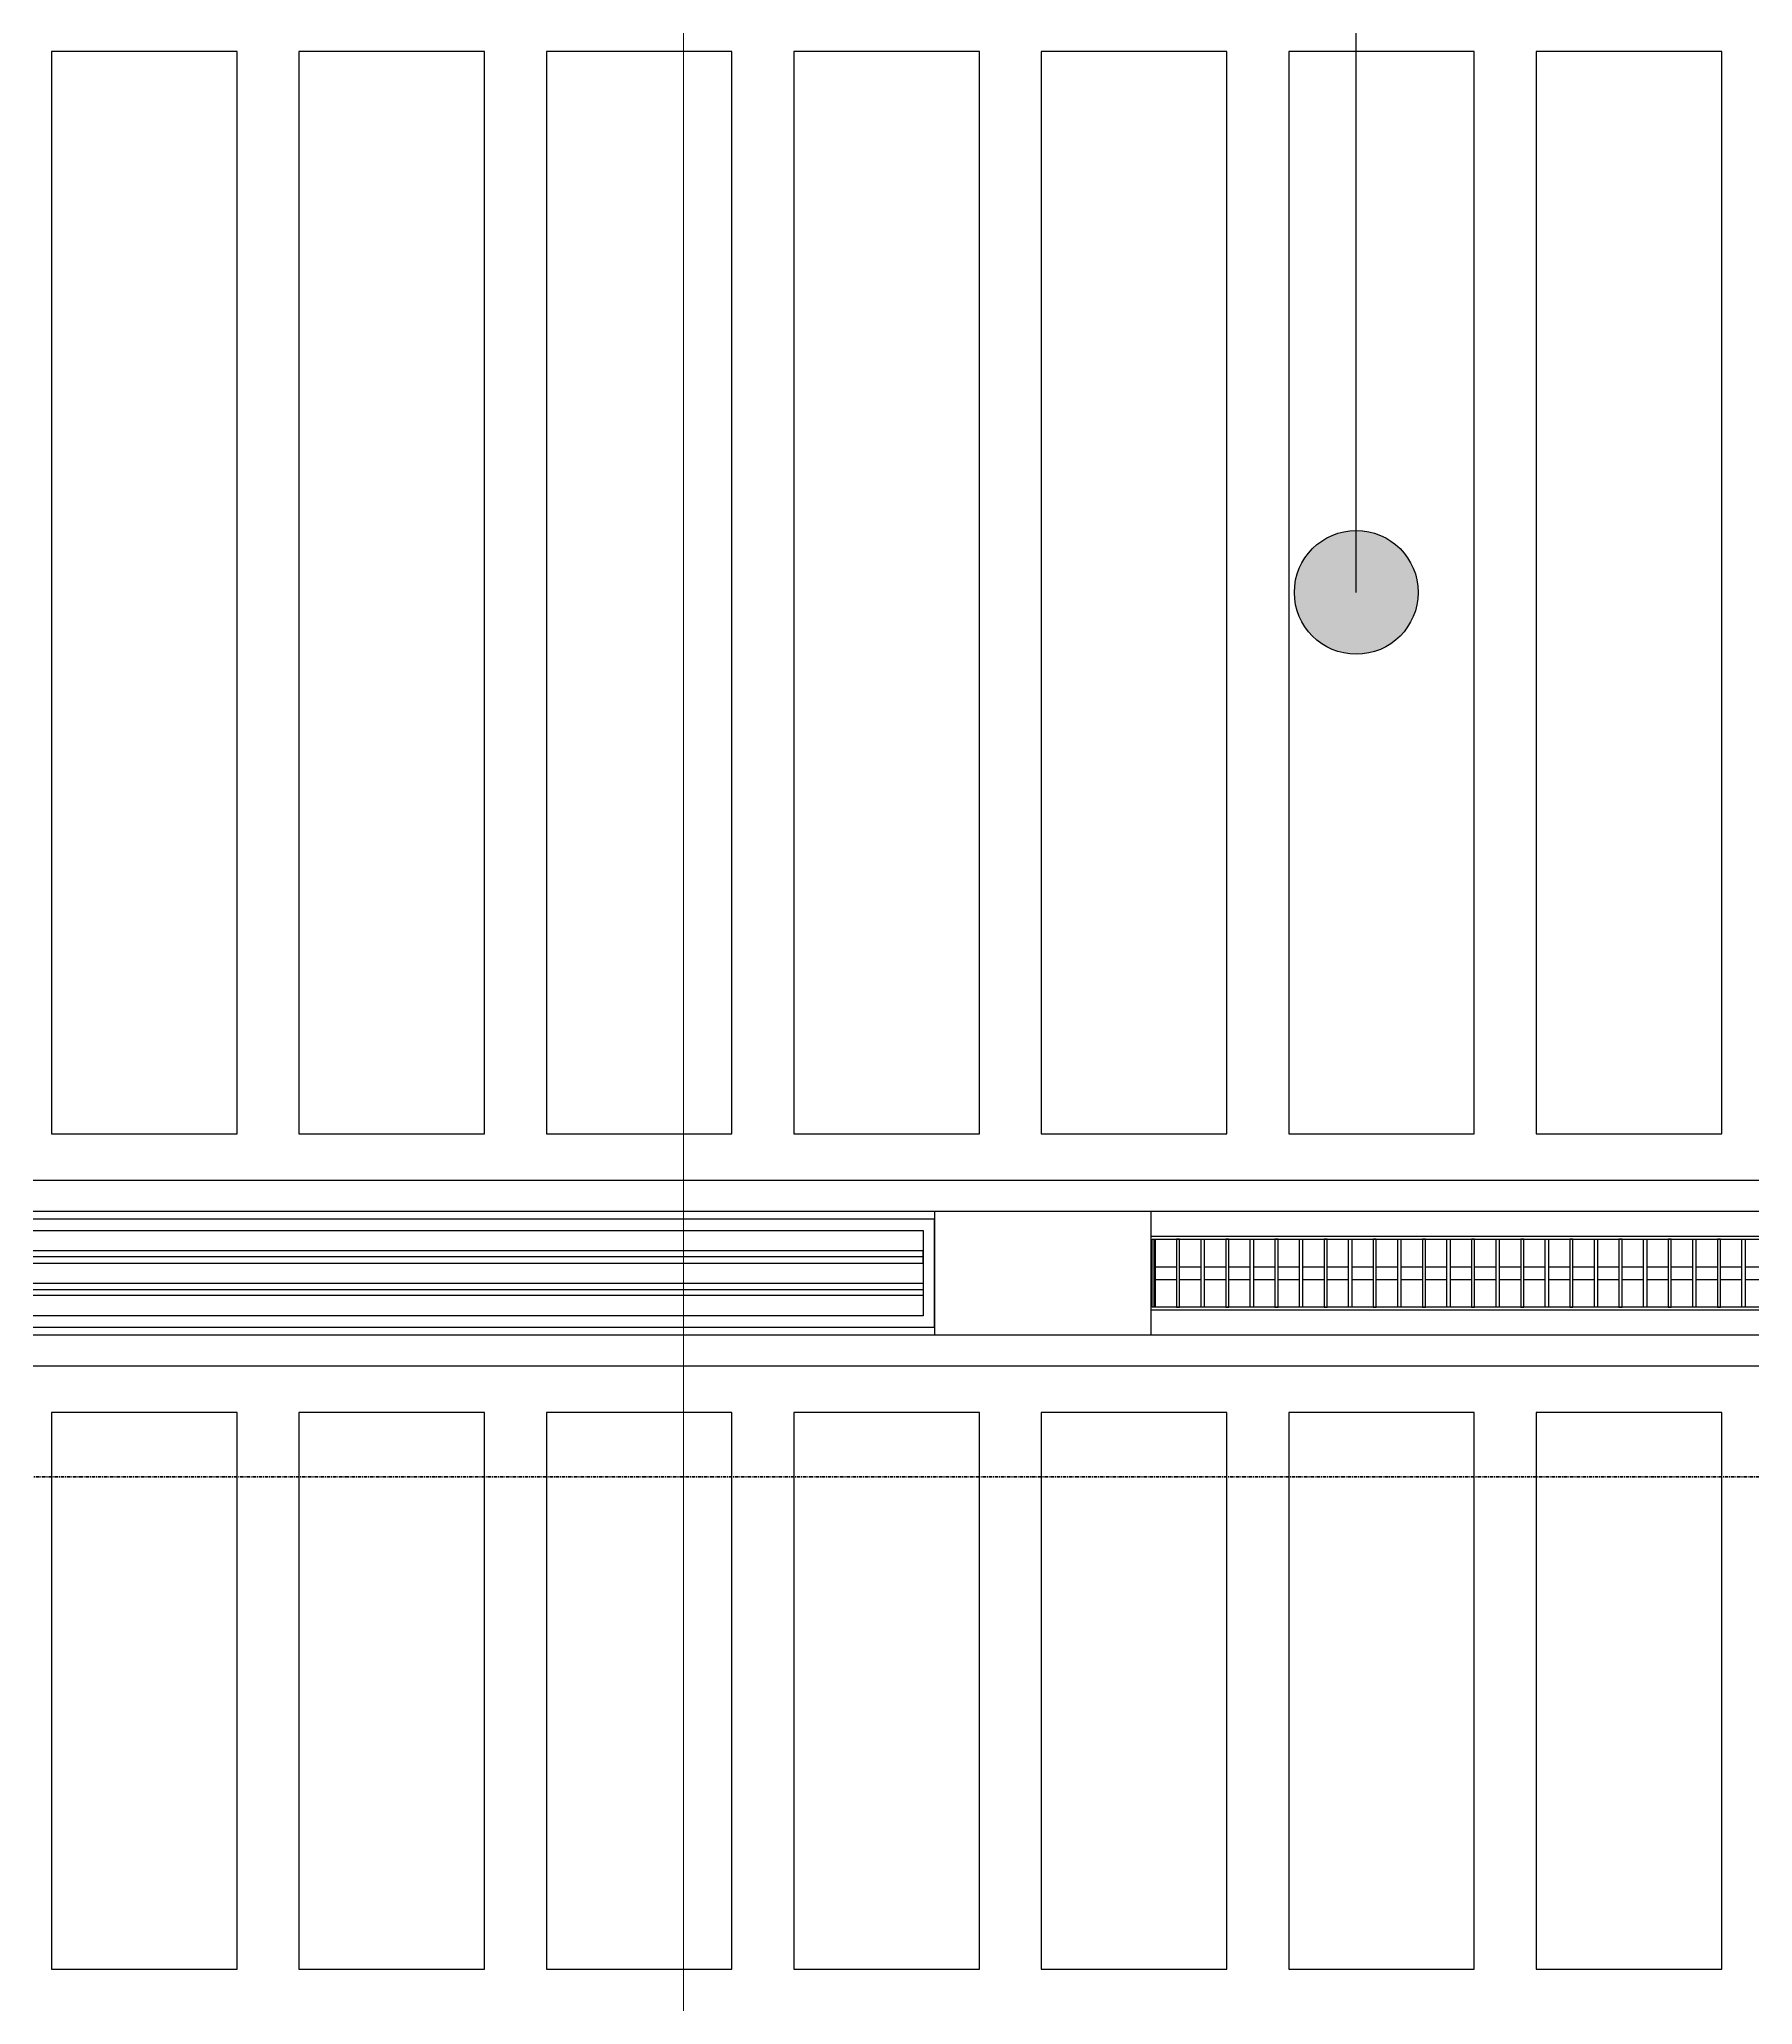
# Model space of a CAD drawing. Header units: millimetres. Extents: x -678720 to -601931, y -306 to 39239.
# Drawn here: x -661144 to -658374, y 4287 to 7464 of the extents above; entities that cross this region are included whole.
import ezdxf
from ezdxf.enums import TextEntityAlignment as Align
from ezdxf.xclip import XClip

# ---------------------------------------------------------------- set-up
doc = ezdxf.new("R2010")
doc.units = ezdxf.units.MM
doc.header["$XCLIPFRAME"] = 0
doc.linetypes.add('DPA_Grid _ Level 100', pattern=[10, 5.5, -1.6, 1.3, -1.6])
for name, color, linetype in [('000 - WIPEOUT', 250, 'Continuous'), ('001 - ASCESSORIES', 251, 'Continuous'), ('A04_TUBE SERIES', 2, 'Continuous'), ('A11_ALU.SOLID SHEET', 2, 'Continuous')]:
    doc.layers.add(name, color=color, linetype=linetype)
for name, color, linetype, lineweight in [('008 - LIGHTING', 1, 'Continuous', 9), ('A-ROOM-IDEN', 3, 'Continuous', 25), ('G-ANNO-SECL', 3, 'Continuous', 9), ('G-ANNO-TEXT', 3, 'Continuous', 9)]:
    doc.layers.add(name, color=color, linetype=linetype, lineweight=lineweight)

# ---------------------------------------------------------------- blocks, each defined once
blk = doc.blocks.new('*U475')
blk.add_point((0, 0))
at = {"layer": 'Defpoints', "color": 250}
blk.add_text('AL.SHEET-HAT-TYPE-C', height=7, rotation=270, dxfattribs=at).set_placement((15, 0), align=Align.BOTTOM_CENTER)
blk.add_wipeout([(0, -100), (350, -100), (350, 100), (0, 100)]).dxf.layer = '000 - WIPEOUT'
at = {"layer": 'A11_ALU.SOLID SHEET', "color": 0}
blk.add_lwpolyline([(0, -100), (350, -100), (350, 100), (0, 100)], close=True, dxfattribs=at)
blk = doc.blocks.new('*U476')
at = {"layer": '001 - ASCESSORIES', "color": 0, "linetype": 'ByBlock'}
blk.add_lwpolyline([(800, 87.5), (-800, 87.5), (-800, -87.5), (800, -87.5)], close=True, dxfattribs=at)
at = {"layer": '001 - ASCESSORIES', "linetype": 'ByBlock'}
for points in [[(-781.5, 69), (781.5, 69), (781.5, -69), (-781.5, -69)], [(781.5, 36.3), (-781.5, 36.3), (-781.5, 16.3), (781.5, 16.3)], [(-781.5, -16.3), (781.5, -16.3), (781.5, -36.3), (-781.5, -36.3)]]:
    blk.add_lwpolyline(points, close=True, dxfattribs=at)
for points in [[(781.5, 26.3), (-781.5, 26.3)], [(-781.5, -26.3), (781.5, -26.3)]]:
    blk.add_lwpolyline(points, dxfattribs=at)
blk = doc.blocks.new('*U474')
at = {"color": 1}
blk.add_wipeout([(600, -60), (-600, -60), (-600, 60), (600, 60)], dxfattribs=at).dxf.layer = '000 - WIPEOUT'
at = {"layer": '001 - ASCESSORIES', "color": 0}
blk.add_lwpolyline([(600, -60), (-600, -60), (-600, 60), (600, 60)], close=True, dxfattribs=at)
at = {"layer": '001 - ASCESSORIES'}
for points in [[(-593.5, -55), (-598.5, -55), (-598.5, 55), (-593.5, 55)], [(595, -55), (-595, -55), (-595, 55), (595, 55)], [(-558.8, -55), (-553.8, -55), (-553.8, 55), (-558.8, 55)], [(-514, -55), (-519, -55), (-519, 55), (-514, 55)], [(-479.3, -55), (-474.3, -55), (-474.3, 55), (-479.3, 55)], [(-434.6, -55), (-439.6, -55), (-439.6, 55), (-434.6, 55)], [(-399.8, -55), (-394.8, -55), (-394.8, 55), (-399.8, 55)], [(-355.1, -55), (-360.1, -55), (-360.1, 55), (-355.1, 55)], [(-320.4, -55), (-315.4, -55), (-315.4, 55), (-320.4, 55)], [(-275.6, -55), (-280.6, -55), (-280.6, 55), (-275.6, 55)], [(-240.9, -55), (-235.9, -55), (-235.9, 55), (-240.9, 55)], [(-196.2, -55), (-201.2, -55), (-201.2, 55), (-196.2, 55)], [(-161.4, -55), (-156.4, -55), (-156.4, 55), (-161.4, 55)], [(-116.7, -55), (-121.7, -55), (-121.7, 55), (-116.7, 55)], [(-82, -55), (-77, -55), (-77, 55), (-82, 55)], [(-37.2, -55), (-42.2, -55), (-42.2, 55), (-37.2, 55)], [(-2.5, -55), (2.5, -55), (2.5, 55), (-2.5, 55)], [(42.2, -55), (37.2, -55), (37.2, 55), (42.2, 55)], [(77, -55), (82, -55), (82, 55), (77, 55)], [(121.7, -55), (116.7, -55), (116.7, 55), (121.7, 55)], [(156.4, -55), (161.4, -55), (161.4, 55), (156.4, 55)], [(201.2, -55), (196.2, -55), (196.2, 55), (201.2, 55)], [(235.9, -55), (240.9, -55), (240.9, 55), (235.9, 55)], [(280.6, -55), (275.6, -55), (275.6, 55), (280.6, 55)], [(315.4, -55), (320.4, -55), (320.4, 55), (315.4, 55)], [(360.1, -55), (355.1, -55), (355.1, 55), (360.1, 55)], [(394.8, -55), (399.8, -55), (399.8, 55), (394.8, 55)], [(439.6, -55), (434.6, -55), (434.6, 55), (439.6, 55)], [(474.3, -55), (479.3, -55), (479.3, 55), (474.3, 55)], [(519, -55), (514, -55), (514, 55), (519, 55)], [(553.8, -55), (558.8, -55), (558.8, 55), (553.8, 55)], [(598.5, -55), (593.5, -55), (593.5, 55), (598.5, 55)]]:
    blk.add_lwpolyline(points, close=True, dxfattribs=at)
for points in [[(-593.5, 10), (-558.8, 10)], [(-553.8, 10), (-519, 10)], [(-514, 10), (-479.3, 10)], [(-474.3, 10), (-439.6, 10)], [(-434.6, 10), (-399.8, 10)], [(-394.8, 10), (-360.1, 10)], [(-355.1, 10), (-320.4, 10)], [(-315.4, 10), (-280.6, 10)], [(-275.6, 10), (-240.9, 10)], [(-235.9, 10), (-201.2, 10)], [(-196.2, 10), (-161.4, 10)], [(-156.4, 10), (-121.7, 10)], [(-116.7, 10), (-82, 10)], [(-77, 10), (-42.2, 10)], [(-37.2, 10), (-2.5, 10)], [(2.5, 10), (37.2, 10)], [(42.2, 10), (77, 10)], [(82, 10), (116.7, 10)], [(121.7, 10), (156.4, 10)], [(161.4, 10), (196.2, 10)], [(201.2, 10), (235.9, 10)], [(240.9, 10), (275.6, 10)], [(280.6, 10), (315.4, 10)], [(320.4, 10), (355.1, 10)], [(360.1, 10), (394.8, 10)], [(399.8, 10), (434.6, 10)], [(439.6, 10), (474.3, 10)], [(479.3, 10), (514, 10)], [(519, 10), (553.8, 10)], [(558.8, 10), (593.5, 10)], [(-593.5, -10), (-558.8, -10)], [(-553.8, -10), (-519, -10)], [(-514, -10), (-479.3, -10)], [(-474.3, -10), (-439.6, -10)], [(-434.6, -10), (-399.8, -10)], [(-394.8, -10), (-360.1, -10)], [(-355.1, -10), (-320.4, -10)], [(-315.4, -10), (-280.6, -10)], [(-275.6, -10), (-240.9, -10)], [(-235.9, -10), (-201.2, -10)], [(-196.2, -10), (-161.4, -10)], [(-156.4, -10), (-121.7, -10)], [(-116.7, -10), (-82, -10)], [(-77, -10), (-42.2, -10)], [(-37.2, -10), (-2.5, -10)], [(2.5, -10), (37.2, -10)], [(42.2, -10), (77, -10)], [(82, -10), (116.7, -10)], [(121.7, -10), (156.4, -10)], [(161.4, -10), (196.2, -10)], [(201.2, -10), (235.9, -10)], [(240.9, -10), (275.6, -10)], [(280.6, -10), (315.4, -10)], [(320.4, -10), (355.1, -10)], [(360.1, -10), (394.8, -10)], [(399.8, -10), (434.6, -10)], [(439.6, -10), (474.3, -10)], [(479.3, -10), (514, -10)], [(519, -10), (553.8, -10)], [(558.8, -10), (593.5, -10)]]:
    blk.add_lwpolyline(points, dxfattribs=at)
blk = doc.blocks.new('*U492')
blk.add_wipeout([(-25, 0), (25, 0), (25, 81755), (-25, 81755)]).dxf.layer = '000 - WIPEOUT'
at = {"layer": 'A04_TUBE SERIES', "color": 0}
blk.add_lwpolyline([(-25, 0), (25, 0), (25, 81755), (-25, 81755)], close=True, dxfattribs=at)
at = {"layer": 'Defpoints', "color": 250, "flags": 1}
blk.add_attdef('EXTR.OVL-LENGTH_', (-33.1, -9), '', height=5, dxfattribs=at)
blk = doc.blocks.new('*U489')
blk.add_wipeout([(-25, 0), (25, 0), (25, 81755), (-25, 81755)]).dxf.layer = '000 - WIPEOUT'
at = {"layer": 'A04_TUBE SERIES', "color": 0}
blk.add_lwpolyline([(-25, 0), (25, 0), (25, 81755), (-25, 81755)], close=True, dxfattribs=at)
at = {"layer": 'Defpoints', "color": 250, "flags": 1}
blk.add_attdef('EXTR.OVL-LENGTH_', (-33.1, -9), '', height=5, dxfattribs=at)
blk = doc.blocks.new('*U604')
at = {"color": 3}
for points in [[(-875, -21250), (875, -21250), (875, -21550), (-875, -21550)], [(-875, -21650), (875, -21650), (875, -21950), (-875, -21950)], [(-875, -22050), (875, -22050), (875, -22350), (-875, -22350)], [(-875, -22450), (875, -22450), (875, -22750), (-875, -22750)], [(-875, -22850), (875, -22850), (875, -23150), (-875, -23150)], [(-875, -23250), (875, -23250), (875, -23550), (-875, -23550)], [(-875, -23650), (875, -23650), (875, -23950), (-875, -23950)]]:
    blk.add_wipeout(points, dxfattribs=at).dxf.layer = '000 - WIPEOUT'
at = {"layer": 'A11_ALU.SOLID SHEET', "color": 0, "linetype": 'ByBlock'}
for points in [[(-875, -21550), (875, -21550), (875, -21250), (-875, -21250)], [(-875, -21950), (875, -21950), (875, -21650), (-875, -21650)], [(-875, -22350), (875, -22350), (875, -22050), (-875, -22050)], [(-875, -22750), (875, -22750), (875, -22450), (-875, -22450)], [(-875, -23150), (875, -23150), (875, -22850), (-875, -22850)], [(-875, -23550), (875, -23550), (875, -23250), (-875, -23250)], [(-875, -23950), (875, -23950), (875, -23650), (-875, -23650)]]:
    blk.add_lwpolyline(points, close=True, dxfattribs=at)
blk = doc.blocks.new('*U607')
at = {"color": 3}
for points in [[(-450, -15650), (450, -15650), (450, -15950), (-450, -15950)], [(-450, -16050), (450, -16050), (450, -16350), (-450, -16350)], [(-450, -16450), (450, -16450), (450, -16750), (-450, -16750)], [(-450, -16850), (450, -16850), (450, -17150), (-450, -17150)], [(-450, -17250), (450, -17250), (450, -17550), (-450, -17550)], [(-450, -17650), (450, -17650), (450, -17950), (-450, -17950)], [(-450, -18050), (450, -18050), (450, -18350), (-450, -18350)]]:
    blk.add_wipeout(points, dxfattribs=at).dxf.layer = '000 - WIPEOUT'
at = {"layer": 'A11_ALU.SOLID SHEET', "color": 0, "linetype": 'ByBlock'}
for points in [[(-450, -15950), (450, -15950), (450, -15650), (-450, -15650)], [(-450, -16350), (450, -16350), (450, -16050), (-450, -16050)], [(-450, -16750), (450, -16750), (450, -16450), (-450, -16450)], [(-450, -17150), (450, -17150), (450, -16850), (-450, -16850)], [(-450, -17550), (450, -17550), (450, -17250), (-450, -17250)], [(-450, -17950), (450, -17950), (450, -17650), (-450, -17650)], [(-450, -18350), (450, -18350), (450, -18050), (-450, -18050)]]:
    blk.add_lwpolyline(points, close=True, dxfattribs=at)
blk = doc.blocks.new('*U743')
at = {"layer": 'A11_ALU.SOLID SHEET', "color": 0, "linetype": 'ByBlock', "rotation": 90}
for name, p in [('*U604', (62308.5, 2990)), ('*U607', (67908.5, 1215))]:
    blk.add_blockref(name, p, dxfattribs=at)
at = {"layer": 'A11_ALU.SOLID SHEET', "color": 1}
blk.add_blockref('*U475', (84986, 1890), dxfattribs=at)
at = {"layer": '008 - LIGHTING'}
for name, p in [('*U476', (84186, 1890)), ('*U474', (85936, 1890))]:
    blk.add_blockref(name, p, dxfattribs=at)
at = {"layer": 'A04_TUBE SERIES', "color": 0, "linetype": 'ByBlock', "rotation": 270}
for name, p in [('*U492', (21303.5, 2015)), ('*U489', (21303.5, 1765))]:
    blk.add_blockref(name, p, dxfattribs=at)

msp = doc.modelspace()

# ---------------------------------------------------------------- block references
at = {"layer": 'A11_ALU.SOLID SHEET'}
ref = msp.add_blockref('*U743', (-744682.4, 3579), dxfattribs=at)
XClip(ref).set_block_clipping_path([(69798.6834257276, -3885.5002684942), (120965.0023936313, 33679.9972602262)])

# ---------------------------------------------------------------- next in the draw order: hatches: boundary and pattern name
at = {"layer": 'A-ROOM-IDEN'}
h = msp.add_hatch(color=256, dxfattribs=at)
edge = h.paths.add_edge_path()
edge.add_arc((-659014.7, 6569.5), 100, 0, 360)

# ---------------------------------------------------------------- next in the draw order: linework, layer by layer
msp.add_line((-659014.7, 6569.5), (-659014.7, 15700.8), dxfattribs=at)
msp.add_circle((-659014.7, 6569.5), 100, dxfattribs=at)
at = {"layer": 'G-ANNO-SECL', "linetype": 'DPA_Grid _ Level 100', "lineweight": 50}
msp.add_line((-676908.9, 5139.9), (-604865.6, 5139.9), dxfattribs=at)
at = {"layer": 'G-ANNO-TEXT', "color": 10}
msp.add_line((-660102, 3322.5), (-660102, 13174.1), dxfattribs=at)

doc.saveas('drawing.dxf')
